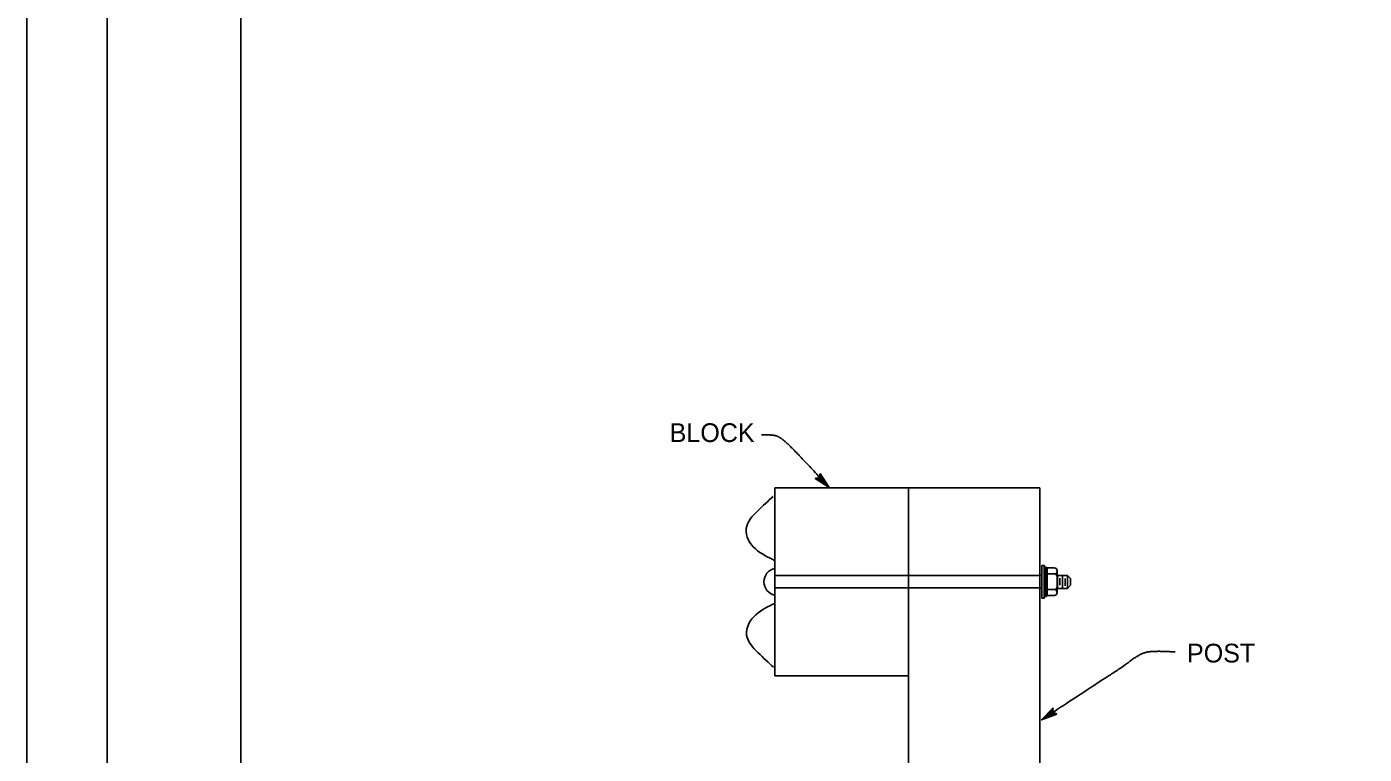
# Model space of a CAD drawing. Extents: x -893 to 867, y -474 to 712.
# Drawn here: x -893.5 to -393.8, y -172.9 to 98.9 of the extents above; entities that cross this region are included whole.
import ezdxf

# ---------------------------------------------------------------- set-up
doc = ezdxf.new("R2010")
doc.units = 0
for name, color, linetype in [('10 Sheet Format', 7, 'Continuous'), ('56 Stage 3 Anno', 7, 'Continuous'), ('57 Undefined', 7, 'Continuous'), ('60 Nongeo Data', 7, 'Continuous')]:
    doc.layers.add(name, color=color, linetype=linetype)

msp = doc.modelspace()

# ---------------------------------------------------------------- linework, layer by layer
at = {"layer": '10 Sheet Format'}
msp.add_line((-813.45, 643.96), (-813.45, -406.04), dxfattribs=at)
for points in [[(-893.45, -474.04), (866.55, -474.04), (866.55, 711.96), (-893.45, 711.96)], [(-863.43, 668.96), (836.57, 668.96), (836.57, -431.04), (-863.43, -431.04)], [(-863.43, 668.96), (836.57, 668.96), (836.57, -431.04), (-863.43, -431.04)]]:
    msp.add_lwpolyline(points, close=True, dxfattribs=at)
at = {"layer": '56 Stage 3 Anno'}
for p, q in [((-598.88, -69.89), (-598.88, -69.89)), ((-596.99, -68), (-596.99, -68)), ((-593.7, -73.19), (-593.7, -73.19)), ((-510.05, -155.66), (-510.05, -155.66)), ((-508.58, -157.89), (-508.58, -157.89)), ((-514.32, -160.07), (-514.32, -160.07))]:
    msp.add_line(p, q, dxfattribs=at)
for points in [[(-596.99, -68), (-593.7, -73.19), (-598.88, -69.89), (-598.48, -69.79), (-594.69, -72.21), (-597.1, -68.4), (-597.2, -68.8), (-595.65, -71.23), (-598.08, -69.69), (-597.68, -69.59), (-596.63, -70.26), (-597.3, -69.2), (-597.38, -69.51), (-598.88, -69.89), (-597.38, -69.51)], [(-508.58, -157.89), (-514.32, -160.07), (-510.05, -155.66), (-510.03, -156.07), (-513.16, -159.3), (-508.95, -157.71), (-509.32, -157.53), (-512.01, -158.55), (-510.01, -156.48), (-510, -156.9), (-510.86, -157.79), (-509.69, -157.35), (-509.98, -157.21), (-510.05, -155.66), (-509.98, -157.21)]]:
    msp.add_lwpolyline(points, close=True, dxfattribs=at)
for points in [[(-593.7, -73.19), (-605.14, -60.92), (-609.83, -56.24), (-612.78, -54.02), (-615.49, -53.53), (-618.94, -53.53)], [(-514.32, -160.07), (-492.05, -145.37), (-484.93, -140.91), (-477.35, -135.12), (-471.57, -134.23), (-464.44, -134.68)]]:
    msp.add_open_spline(points, degree=2, dxfattribs=at)
at = {"layer": '60 Nongeo Data'}
for p, q in [((-614.03, -73.31), (-614.03, -143.63)), ((-514.96, -73.31), (-614.03, -73.31)), ((-564.03, -73.31), (-564.03, -303.2)), ((-514.96, -73.31), (-514.96, -303.2)), ((-614.03, -100.48), (-614.03, -116.55)), ((-513.06, -113.93), (-513.06, -102.97)), ((-513.06, -102.97), (-512.45, -102.97)), ((-512.45, -102.97), (-512.45, -113.93)), ((-512.18, -113.57), (-512.18, -103.26)), ((-512.18, -103.26), (-509.59, -103.26)), ((-508.49, -112.51), (-508.49, -104.35)), ((-514.63, -106.07), (-614.03, -106.07)), ((-512.18, -105.47), (-509.44, -105.47)), ((-508.34, -110.96), (-508.34, -106.09)), ((-508.34, -106.09), (-504.69, -106.09)), ((-507.47, -109.77), (-507.47, -107.14)), ((-506.51, -106.09), (-506.51, -110.85)), ((-505.56, -109.92), (-505.56, -107.29)), ((-504.69, -110.96), (-504.69, -106.09)), ((-504.69, -106.09), (-503.47, -107.3)), ((-504.69, -110.96), (-503.47, -109.74)), ((-503.47, -109.74), (-503.47, -107.3)), ((-514.63, -110.71), (-614.03, -110.71)), ((-512.45, -113.93), (-513.06, -113.93)), ((-509.6, -111.36), (-512.18, -111.36)), ((-512.18, -113.57), (-509.53, -113.57)), ((-508.34, -110.96), (-504.69, -110.96)), ((-564.03, -143.63), (-614.03, -143.63))]:
    msp.add_line(p, q, dxfattribs=at)
msp.add_lwpolyline([(-514.17, -102.38), (-514.17, -114.55), (-513.3, -114.55), (-513.3, -102.38)], close=True, dxfattribs=at)
for centre, radius, start, end in [((-612.9, -108.46), 5.13, 102.7027, 257.2973), ((-509.6, -104.36), 1.11, 278.2125, 89.2776), ((-509.61, -106.59), 1.11, 1.8976, 89.5004), ((-509.6, -110.26), 1.11, 269.6015, 357.0732), ((-509.6, -112.47), 1.11, 273.6172, 85.1952)]:
    msp.add_arc(centre, radius, start, end, dxfattribs=at)
for points in [[(-614.07, -100.45), (-617.72, -98.62), (-623.85, -92.88), (-624.69, -88.58), (-620.38, -81.99), (-614.64, -76.58)], [(-614.03, -116.55), (-617.55, -118.34), (-623.67, -124.08), (-624.52, -128.39), (-620.21, -134.97), (-614.47, -140.38)]]:
    msp.add_spline(points, degree=3, dxfattribs=at)

# ---------------------------------------------------------------- texts
at = {"layer": '57 Undefined'}
for s, p in [('BLOCK', (-653.26, -56.24)), ('POST', (-459.98, -138.62))]:
    msp.add_text(s, height=7, dxfattribs=at).set_placement(p)

doc.saveas('drawing.dxf')
